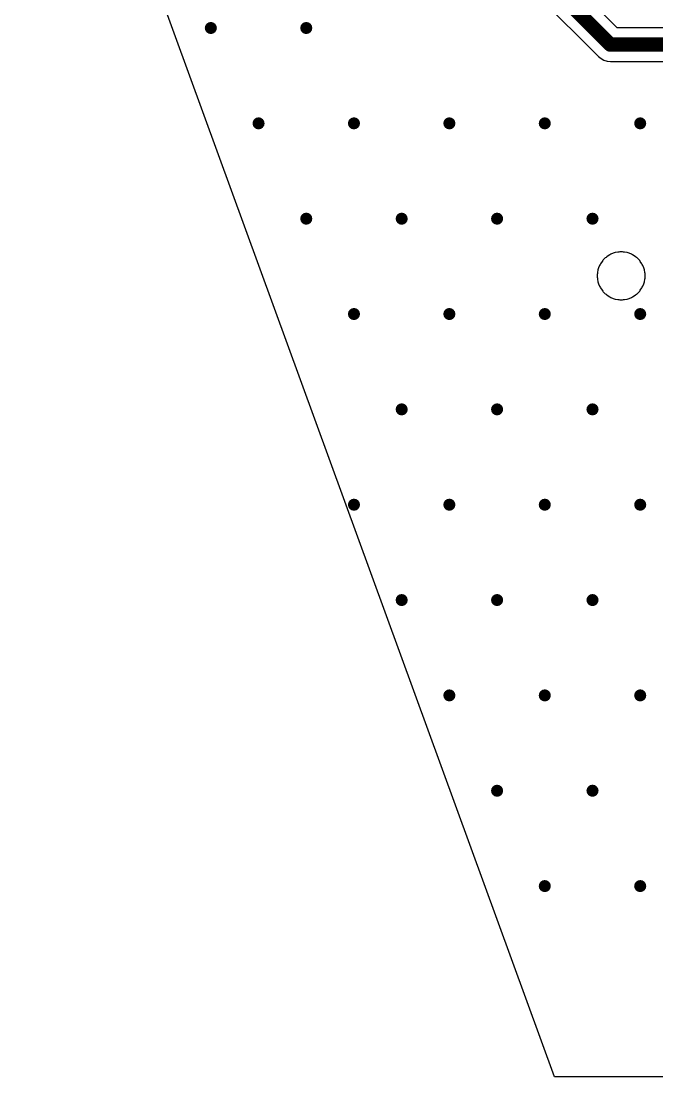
# Model space of a CAD drawing. Header units: inches. Extents: x 4.53 to 13.89, y 0.79 to 10.58.
# Drawn here: x 4.532 to 7.155, y 0.787 to 5.147 of the extents above; entities that cross this region are included whole.
import ezdxf

# ---------------------------------------------------------------- set-up
doc = ezdxf.new("R2010")
doc.units = ezdxf.units.IN
doc.header["$MEASUREMENT"] = 0
doc.layers.add('Bottom Layer', color=5, linetype='Continuous')
doc.layers.add('Via Holes', color=16, linetype='Continuous')

msp = doc.modelspace()

# ---------------------------------------------------------------- hatches: boundary and pattern name
at = {"layer": 'Bottom Layer'}
h = msp.add_hatch(color=5, dxfattribs=at)
edge = h.paths.add_edge_path()
edge.add_arc((5.315, 5.1181), 0.025, 0, 360)
h = msp.add_hatch(color=5, dxfattribs=at)
edge = h.paths.add_edge_path()
edge.add_arc((5.7087, 5.1181), 0.025, 0, 360)
h = msp.add_hatch(color=5, dxfattribs=at)
edge = h.paths.add_edge_path()
edge.add_arc((5.5118, 4.7244), 0.025, 0, 360)
h = msp.add_hatch(color=5, dxfattribs=at)
edge = h.paths.add_edge_path()
edge.add_arc((5.9055, 4.7244), 0.025, 0, 360)
h = msp.add_hatch(color=5, dxfattribs=at)
edge = h.paths.add_edge_path()
edge.add_arc((6.2992, 4.7244), 0.025, 0, 360)
h = msp.add_hatch(color=5, dxfattribs=at)
edge = h.paths.add_edge_path()
edge.add_arc((6.6929, 4.7244), 0.025, 0, 360)
h = msp.add_hatch(color=5, dxfattribs=at)
edge = h.paths.add_edge_path()
edge.add_arc((7.0866, 4.7244), 0.025, 0, 360)
h = msp.add_hatch(color=5, dxfattribs=at)
edge = h.paths.add_edge_path()
edge.add_arc((5.7087, 4.3307), 0.025, 0, 360)
h = msp.add_hatch(color=5, dxfattribs=at)
edge = h.paths.add_edge_path()
edge.add_arc((6.1024, 4.3307), 0.025, 0, 360)
h = msp.add_hatch(color=5, dxfattribs=at)
edge = h.paths.add_edge_path()
edge.add_arc((6.4961, 4.3307), 0.025, 0, 360)
h = msp.add_hatch(color=5, dxfattribs=at)
edge = h.paths.add_edge_path()
edge.add_arc((6.8898, 4.3307), 0.025, 0, 360)
h = msp.add_hatch(color=5, dxfattribs=at)
edge = h.paths.add_edge_path()
edge.add_arc((5.9055, 3.937), 0.025, 0, 360)
h = msp.add_hatch(color=5, dxfattribs=at)
edge = h.paths.add_edge_path()
edge.add_arc((6.2992, 3.937), 0.025, 0, 360)
h = msp.add_hatch(color=5, dxfattribs=at)
edge = h.paths.add_edge_path()
edge.add_arc((6.6929, 3.937), 0.025, 0, 360)
h = msp.add_hatch(color=5, dxfattribs=at)
edge = h.paths.add_edge_path()
edge.add_arc((7.0866, 3.937), 0.025, 0, 360)
h = msp.add_hatch(color=5, dxfattribs=at)
edge = h.paths.add_edge_path()
edge.add_arc((6.1024, 3.5433), 0.025, 0, 360)
h = msp.add_hatch(color=5, dxfattribs=at)
edge = h.paths.add_edge_path()
edge.add_arc((6.4961, 3.5433), 0.025, 0, 360)
h = msp.add_hatch(color=5, dxfattribs=at)
edge = h.paths.add_edge_path()
edge.add_arc((6.8898, 3.5433), 0.025, 0, 360)
h = msp.add_hatch(color=5, dxfattribs=at)
edge = h.paths.add_edge_path()
edge.add_arc((5.9055, 3.1496), 0.025, 0, 360)
h = msp.add_hatch(color=5, dxfattribs=at)
edge = h.paths.add_edge_path()
edge.add_arc((6.2992, 3.1496), 0.025, 0, 360)
h = msp.add_hatch(color=5, dxfattribs=at)
edge = h.paths.add_edge_path()
edge.add_arc((6.6929, 3.1496), 0.025, 0, 360)
h = msp.add_hatch(color=5, dxfattribs=at)
edge = h.paths.add_edge_path()
edge.add_arc((7.0866, 3.1496), 0.025, 0, 360)
h = msp.add_hatch(color=5, dxfattribs=at)
edge = h.paths.add_edge_path()
edge.add_arc((6.1024, 2.7559), 0.025, 0, 360)
h = msp.add_hatch(color=5, dxfattribs=at)
edge = h.paths.add_edge_path()
edge.add_arc((6.4961, 2.7559), 0.025, 0, 360)
h = msp.add_hatch(color=5, dxfattribs=at)
edge = h.paths.add_edge_path()
edge.add_arc((6.8898, 2.7559), 0.025, 0, 360)
h = msp.add_hatch(color=5, dxfattribs=at)
edge = h.paths.add_edge_path()
edge.add_arc((6.2992, 2.3622), 0.025, 0, 360)
h = msp.add_hatch(color=5, dxfattribs=at)
edge = h.paths.add_edge_path()
edge.add_arc((6.6929, 2.3622), 0.025, 0, 360)
h = msp.add_hatch(color=5, dxfattribs=at)
edge = h.paths.add_edge_path()
edge.add_arc((7.0866, 2.3622), 0.025, 0, 360)
h = msp.add_hatch(color=5, dxfattribs=at)
edge = h.paths.add_edge_path()
edge.add_arc((6.4961, 1.9685), 0.025, 0, 360)
h = msp.add_hatch(color=5, dxfattribs=at)
edge = h.paths.add_edge_path()
edge.add_arc((6.8898, 1.9685), 0.025, 0, 360)
h = msp.add_hatch(color=5, dxfattribs=at)
edge = h.paths.add_edge_path()
edge.add_arc((6.6929, 1.5748), 0.025, 0, 360)
h = msp.add_hatch(color=5, dxfattribs=at)
edge = h.paths.add_edge_path()
edge.add_arc((7.0866, 1.5748), 0.025, 0, 360)
at = {"layer": 'Via Holes'}
h = msp.add_hatch(color=7, dxfattribs=at)
edge = h.paths.add_edge_path()
edge.add_arc((5.315, 5.1181), 0.014, 0, 360)
h = msp.add_hatch(color=7, dxfattribs=at)
edge = h.paths.add_edge_path()
edge.add_arc((5.7087, 5.1181), 0.014, 0, 360)
h = msp.add_hatch(color=7, dxfattribs=at)
edge = h.paths.add_edge_path()
edge.add_arc((5.5118, 4.7244), 0.014, 0, 360)
h = msp.add_hatch(color=7, dxfattribs=at)
edge = h.paths.add_edge_path()
edge.add_arc((5.9055, 4.7244), 0.014, 0, 360)
h = msp.add_hatch(color=7, dxfattribs=at)
edge = h.paths.add_edge_path()
edge.add_arc((6.2992, 4.7244), 0.014, 0, 360)
h = msp.add_hatch(color=7, dxfattribs=at)
edge = h.paths.add_edge_path()
edge.add_arc((6.6929, 4.7244), 0.014, 0, 360)
h = msp.add_hatch(color=7, dxfattribs=at)
edge = h.paths.add_edge_path()
edge.add_arc((7.0866, 4.7244), 0.014, 0, 360)
h = msp.add_hatch(color=7, dxfattribs=at)
edge = h.paths.add_edge_path()
edge.add_arc((5.7087, 4.3307), 0.014, 0, 360)
h = msp.add_hatch(color=7, dxfattribs=at)
edge = h.paths.add_edge_path()
edge.add_arc((6.1024, 4.3307), 0.014, 0, 360)
h = msp.add_hatch(color=7, dxfattribs=at)
edge = h.paths.add_edge_path()
edge.add_arc((6.4961, 4.3307), 0.014, 0, 360)
h = msp.add_hatch(color=7, dxfattribs=at)
edge = h.paths.add_edge_path()
edge.add_arc((6.8898, 4.3307), 0.014, 0, 360)
h = msp.add_hatch(color=7, dxfattribs=at)
edge = h.paths.add_edge_path()
edge.add_arc((5.9055, 3.937), 0.014, 0, 360)
h = msp.add_hatch(color=7, dxfattribs=at)
edge = h.paths.add_edge_path()
edge.add_arc((6.2992, 3.937), 0.014, 0, 360)
h = msp.add_hatch(color=7, dxfattribs=at)
edge = h.paths.add_edge_path()
edge.add_arc((6.6929, 3.937), 0.014, 0, 360)
h = msp.add_hatch(color=7, dxfattribs=at)
edge = h.paths.add_edge_path()
edge.add_arc((7.0866, 3.937), 0.014, 0, 360)
h = msp.add_hatch(color=7, dxfattribs=at)
edge = h.paths.add_edge_path()
edge.add_arc((6.1024, 3.5433), 0.014, 0, 360)
h = msp.add_hatch(color=7, dxfattribs=at)
edge = h.paths.add_edge_path()
edge.add_arc((6.4961, 3.5433), 0.014, 0, 360)
h = msp.add_hatch(color=7, dxfattribs=at)
edge = h.paths.add_edge_path()
edge.add_arc((6.8898, 3.5433), 0.014, 0, 360)
h = msp.add_hatch(color=7, dxfattribs=at)
edge = h.paths.add_edge_path()
edge.add_arc((5.9055, 3.1496), 0.014, 0, 360)
h = msp.add_hatch(color=7, dxfattribs=at)
edge = h.paths.add_edge_path()
edge.add_arc((6.2992, 3.1496), 0.014, 0, 360)
h = msp.add_hatch(color=7, dxfattribs=at)
edge = h.paths.add_edge_path()
edge.add_arc((6.6929, 3.1496), 0.014, 0, 360)
h = msp.add_hatch(color=7, dxfattribs=at)
edge = h.paths.add_edge_path()
edge.add_arc((7.0866, 3.1496), 0.014, 0, 360)
h = msp.add_hatch(color=7, dxfattribs=at)
edge = h.paths.add_edge_path()
edge.add_arc((6.1024, 2.7559), 0.014, 0, 360)
h = msp.add_hatch(color=7, dxfattribs=at)
edge = h.paths.add_edge_path()
edge.add_arc((6.4961, 2.7559), 0.014, 0, 360)
h = msp.add_hatch(color=7, dxfattribs=at)
edge = h.paths.add_edge_path()
edge.add_arc((6.8898, 2.7559), 0.014, 0, 360)
h = msp.add_hatch(color=7, dxfattribs=at)
edge = h.paths.add_edge_path()
edge.add_arc((6.2992, 2.3622), 0.014, 0, 360)
h = msp.add_hatch(color=7, dxfattribs=at)
edge = h.paths.add_edge_path()
edge.add_arc((6.6929, 2.3622), 0.014, 0, 360)
h = msp.add_hatch(color=7, dxfattribs=at)
edge = h.paths.add_edge_path()
edge.add_arc((7.0866, 2.3622), 0.014, 0, 360)
h = msp.add_hatch(color=7, dxfattribs=at)
edge = h.paths.add_edge_path()
edge.add_arc((6.4961, 1.9685), 0.014, 0, 360)
h = msp.add_hatch(color=7, dxfattribs=at)
edge = h.paths.add_edge_path()
edge.add_arc((6.8898, 1.9685), 0.014, 0, 360)
h = msp.add_hatch(color=7, dxfattribs=at)
edge = h.paths.add_edge_path()
edge.add_arc((6.6929, 1.5748), 0.014, 0, 360)
h = msp.add_hatch(color=7, dxfattribs=at)
edge = h.paths.add_edge_path()
edge.add_arc((7.0866, 1.5748), 0.014, 0, 360)

# ---------------------------------------------------------------- linework, layer by layer
at = {"layer": 'Bottom Layer'}
for p, q in [((6.733, 0.787), (4.5322, 6.8336)), ((6.9922, 5.1187), (6.604, 5.507)), ((6.5263, 5.3888), (6.9146, 5.0005)), ((7.943, 5.1187), (6.9922, 5.1187)), ((6.9146, 5.0005), (6.9251, 4.9919)), ((6.9251, 4.9919), (6.9371, 4.9855)), ((6.9371, 4.9855), (6.9501, 4.9815)), ((6.9501, 4.9815), (6.9636, 4.9802)), ((6.9636, 4.9802), (7.9041, 4.9802)), ((6.9757, 4.1882), (6.965, 4.1838)), ((6.9795, 4.1892), (6.9757, 4.1882)), ((6.9832, 4.1905), (6.9795, 4.1892)), ((6.9946, 4.1927), (6.9832, 4.1905)), ((6.9984, 4.193), (6.9946, 4.1927)), ((7.0023, 4.1935), (6.9984, 4.193)), ((7.0139, 4.1935), (7.0023, 4.1935)), ((7.0178, 4.193), (7.0139, 4.1935)), ((7.0217, 4.1927), (7.0178, 4.193)), ((7.0331, 4.1905), (7.0217, 4.1927)), ((7.0368, 4.1892), (7.0331, 4.1905)), ((7.0405, 4.1882), (7.0368, 4.1892)), ((7.0513, 4.1838), (7.0405, 4.1882)), ((6.9228, 4.1448), (6.921, 4.1413)), ((6.9292, 4.1544), (6.9228, 4.1448)), ((6.9318, 4.1574), (6.9292, 4.1544)), ((6.9342, 4.1605), (6.9318, 4.1574)), ((6.9424, 4.1687), (6.9342, 4.1605)), ((6.9455, 4.1711), (6.9424, 4.1687)), ((6.9484, 4.1736), (6.9455, 4.1711)), ((6.9581, 4.1801), (6.9484, 4.1736)), ((6.9616, 4.1818), (6.9581, 4.1801)), ((6.965, 4.1838), (6.9616, 4.1818)), ((7.0547, 4.1818), (7.0513, 4.1838)), ((7.0582, 4.1801), (7.0547, 4.1818)), ((7.0678, 4.1736), (7.0582, 4.1801)), ((7.0708, 4.1711), (7.0678, 4.1736)), ((7.0738, 4.1687), (7.0708, 4.1711)), ((7.0821, 4.1605), (7.0738, 4.1687)), ((7.0844, 4.1574), (7.0821, 4.1605)), ((7.087, 4.1544), (7.0844, 4.1574)), ((7.0935, 4.1448), (7.087, 4.1544)), ((7.0952, 4.1413), (7.0935, 4.1448)), ((6.9099, 4.1044), (6.9094, 4.1006)), ((6.9094, 4.1006), (6.9094, 4.0889)), ((6.9101, 4.1083), (6.9099, 4.1044)), ((6.9124, 4.1197), (6.9101, 4.1083)), ((6.9136, 4.1234), (6.9124, 4.1197)), ((6.9147, 4.1272), (6.9136, 4.1234)), ((6.9191, 4.1379), (6.9147, 4.1272)), ((6.921, 4.1413), (6.9191, 4.1379)), ((7.0971, 4.1379), (7.0952, 4.1413)), ((7.1016, 4.1272), (7.0971, 4.1379)), ((7.1026, 4.1234), (7.1016, 4.1272)), ((7.1039, 4.1197), (7.1026, 4.1234)), ((7.1061, 4.1083), (7.1039, 4.1197)), ((7.1064, 4.1044), (7.1061, 4.1083)), ((7.1069, 4.1006), (7.1064, 4.1044)), ((7.1069, 4.0889), (7.1069, 4.1006)), ((6.9094, 4.0889), (6.9099, 4.0851)), ((6.9099, 4.0851), (6.9101, 4.0812)), ((6.9101, 4.0812), (6.9124, 4.0698)), ((6.9124, 4.0698), (6.9136, 4.0661)), ((6.9136, 4.0661), (6.9147, 4.0623)), ((6.9147, 4.0623), (6.9191, 4.0516)), ((7.0971, 4.0516), (7.1016, 4.0623)), ((7.1016, 4.0623), (7.1026, 4.0661)), ((7.1026, 4.0661), (7.1039, 4.0698)), ((7.1039, 4.0698), (7.1061, 4.0812)), ((7.1061, 4.0812), (7.1064, 4.0851)), ((7.1064, 4.0851), (7.1069, 4.0889)), ((6.9191, 4.0516), (6.921, 4.0482)), ((6.921, 4.0482), (6.9228, 4.0447)), ((6.9228, 4.0447), (6.9292, 4.035)), ((6.9292, 4.035), (6.9318, 4.0321)), ((6.9318, 4.0321), (6.9342, 4.029)), ((6.9342, 4.029), (6.9424, 4.0208)), ((6.9424, 4.0208), (6.9455, 4.0184)), ((6.9455, 4.0184), (6.9484, 4.0158)), ((6.9484, 4.0158), (6.9581, 4.0094)), ((7.0582, 4.0094), (7.0678, 4.0158)), ((7.0678, 4.0158), (7.0708, 4.0184)), ((7.0708, 4.0184), (7.0738, 4.0208)), ((7.0738, 4.0208), (7.0821, 4.029)), ((7.0821, 4.029), (7.0844, 4.0321)), ((7.0844, 4.0321), (7.087, 4.035)), ((7.087, 4.035), (7.0935, 4.0447)), ((7.0935, 4.0447), (7.0952, 4.0482)), ((7.0952, 4.0482), (7.0971, 4.0516)), ((6.9581, 4.0094), (6.9616, 4.0077)), ((6.9616, 4.0077), (6.965, 4.0057)), ((6.965, 4.0057), (6.9757, 4.0013)), ((6.9757, 4.0013), (6.9795, 4.0003)), ((6.9795, 4.0003), (6.9832, 3.999)), ((6.9832, 3.999), (6.9946, 3.9967)), ((6.9946, 3.9967), (6.9984, 3.9965)), ((6.9984, 3.9965), (7.0023, 3.996)), ((7.0023, 3.996), (7.0139, 3.996)), ((7.0139, 3.996), (7.0178, 3.9965)), ((7.0178, 3.9965), (7.0217, 3.9967)), ((7.0217, 3.9967), (7.0331, 3.999)), ((7.0331, 3.999), (7.0368, 4.0003)), ((7.0368, 4.0003), (7.0405, 4.0013)), ((7.0405, 4.0013), (7.0513, 4.0057)), ((7.0513, 4.0057), (7.0547, 4.0077)), ((7.0547, 4.0077), (7.0582, 4.0094)), ((11.6932, 0.7869), (6.733, 0.787))]:
    msp.add_line(p, q, dxfattribs=at)
for points in [[(6.555, 5.458, 0.0591, 0.0591, 0), (6.9636, 5.0494, 0.0591, 0.0591, 0)], [(6.9636, 5.0494, 0.0591, 0.0591, 0), (7.943, 5.0494, 0.0591, 0.0591, 0)]]:
    msp.add_lwpolyline(points, format="xyseb", dxfattribs=at)
msp.add_lwpolyline([(6.9488, 5.0494, 0.0295, 0.0295, 1), (6.9783, 5.0494, 0.0295, 0.0295, 1)], format="xyseb", close=True, dxfattribs=at)
msp.add_lwpolyline([(6.9488, 5.0494, 0.0295, 0.0295, 1), (6.9783, 5.0494, 0.0295, 0.0295, 1)], format="xyseb", close=True, dxfattribs=at)

doc.saveas('drawing.dxf')
